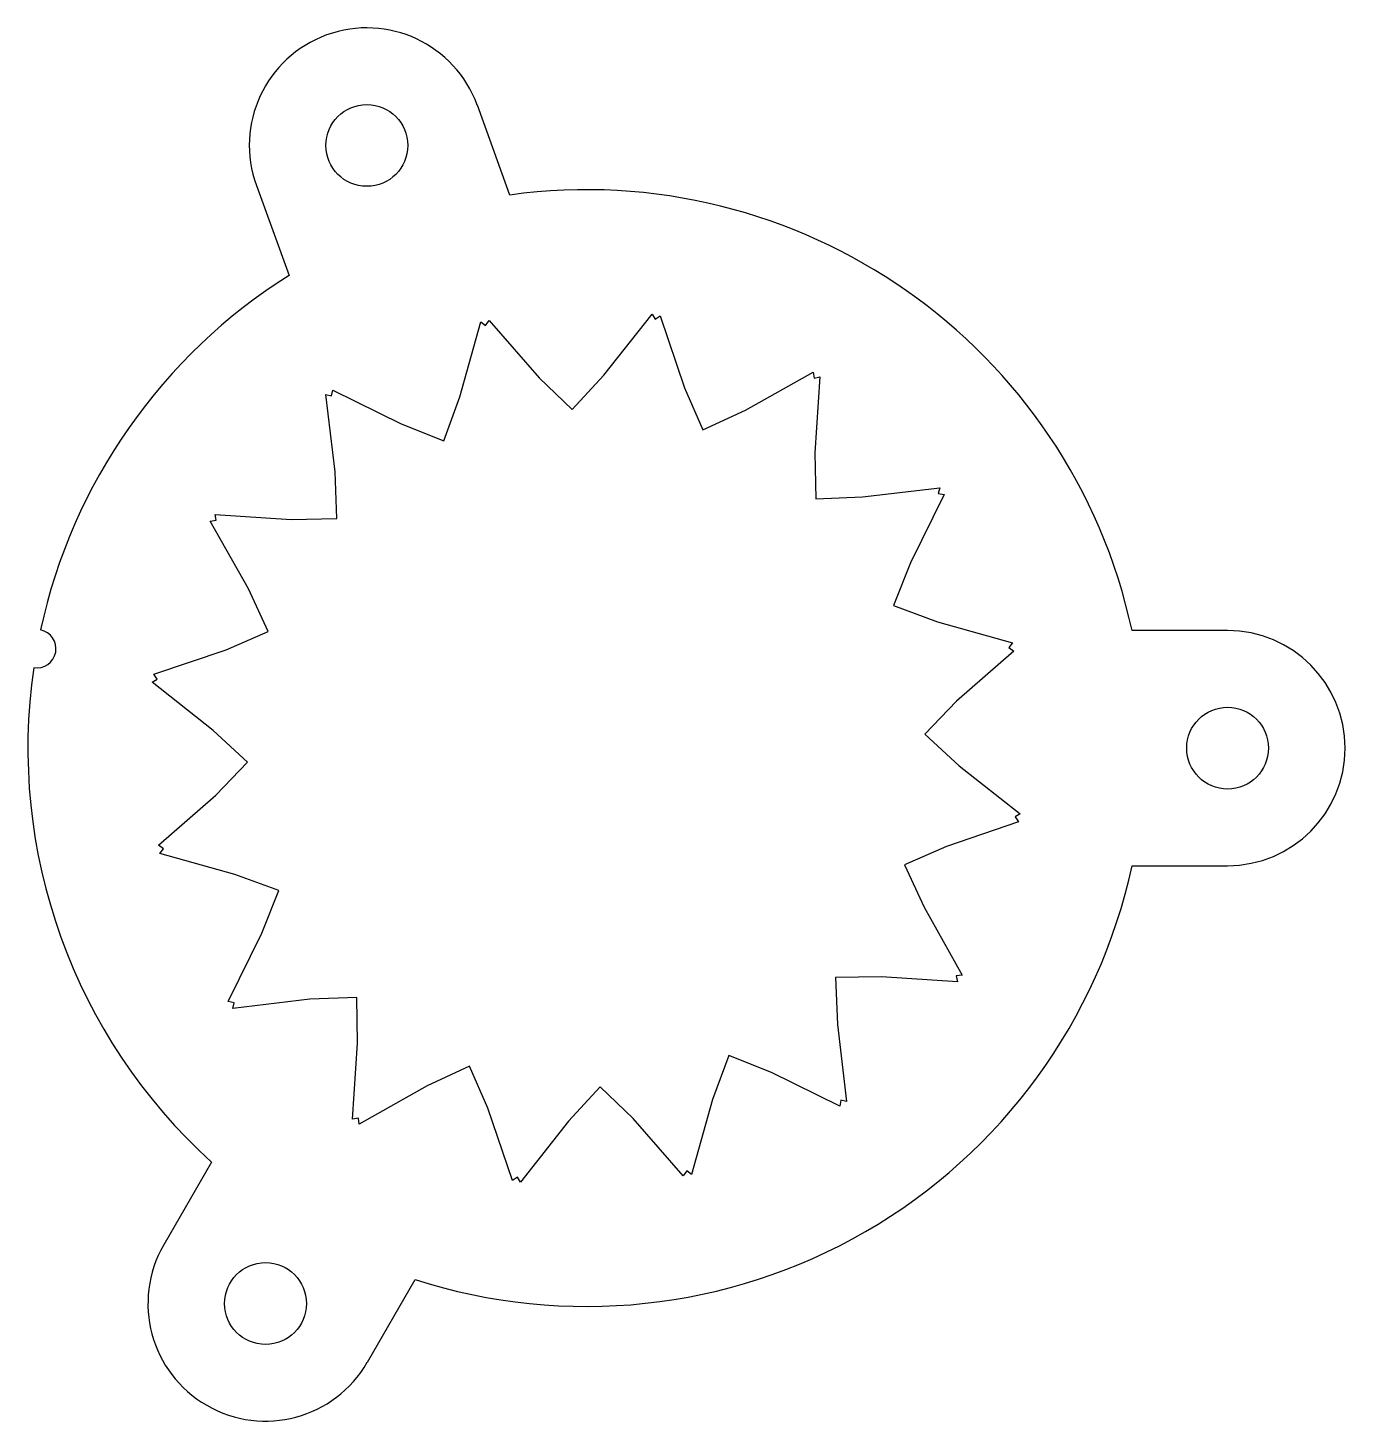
# Model space of a CAD drawing. Header units: millimetres. Extents: x -44 to 59, y -53 to 56.
import ezdxf

# ---------------------------------------------------------------- set-up
doc = ezdxf.new("R2010")
doc.units = ezdxf.units.MM

msp = doc.modelspace()

# ---------------------------------------------------------------- linework, layer by layer
for p, q in [((-5.97, 43.29), (-8.52, 50.32)), ((-25.81, 44.03), (-23.26, 37)), ((1.39, 29.19), (5.15, 33.97)), ((5.15, 33.97), (5.39, 33.58)), ((5.39, 33.58), (5.78, 33.84)), ((5.78, 33.84), (7.7, 28.19)), ((-9.89, 27.5), (-8.24, 33.36)), ((-8.24, 33.36), (-7.87, 33.09)), ((-7.87, 33.09), (-7.6, 33.47)), ((-7.6, 33.47), (-3.68, 28.99)), ((-3.68, 28.99), (-1.09, 26.5)), ((-1.09, 26.5), (1.39, 29.19)), ((12.46, 26.44), (17.76, 29.42)), ((17.76, 29.42), (17.83, 28.96)), ((17.83, 28.96), (18.29, 29.05)), ((18.29, 29.05), (17.9, 23.1)), ((-19.66, 21.62), (-20.38, 27.67)), ((-20.38, 27.67), (-19.94, 27.56)), ((-19.94, 27.56), (-19.84, 28.02)), ((-19.84, 28.02), (-14.49, 25.38)), ((-11.15, 24.06), (-9.89, 27.5)), ((7.7, 28.19), (9.13, 24.9)), ((9.13, 24.9), (12.46, 26.44)), ((-14.49, 25.38), (-11.15, 24.06)), ((17.9, 23.1), (17.96, 19.51)), ((-19.51, 17.96), (-19.66, 21.62)), ((17.96, 19.51), (21.62, 19.66)), ((21.62, 19.66), (27.67, 20.38)), ((28.02, 19.84), (25.38, 14.49)), ((27.67, 20.38), (27.56, 19.94)), ((27.56, 19.94), (28.02, 19.84)), ((-29.42, 17.76), (-28.96, 17.83)), ((-26.44, 12.46), (-29.42, 17.76)), ((-29.05, 18.29), (-23.1, 17.9)), ((-28.96, 17.83), (-29.05, 18.29)), ((-23.1, 17.9), (-19.51, 17.96)), ((25.38, 14.49), (24.06, 11.15)), ((-24.9, 9.13), (-26.44, 12.46)), ((24.06, 11.15), (27.5, 9.89)), ((27.5, 9.89), (33.36, 8.24)), ((-28.19, 7.7), (-24.9, 9.13)), ((50.2, 9.2), (42.72, 9.2)), ((-33.84, 5.78), (-28.19, 7.7)), ((33.36, 8.24), (33.09, 7.87)), ((33.09, 7.87), (33.47, 7.6)), ((33.47, 7.6), (28.99, 3.68)), ((-33.58, 5.39), (-33.84, 5.78)), ((-33.97, 5.15), (-33.58, 5.39)), ((-29.19, 1.39), (-33.97, 5.15)), ((28.99, 3.68), (26.5, 1.09)), ((-26.5, -1.09), (-29.19, 1.39)), ((26.5, 1.09), (29.19, -1.39)), ((-28.99, -3.68), (-26.5, -1.09)), ((29.19, -1.39), (33.97, -5.15)), ((-33.47, -7.6), (-28.99, -3.68)), ((33.97, -5.15), (33.58, -5.39)), ((33.58, -5.39), (33.84, -5.78)), ((33.84, -5.78), (28.19, -7.7)), ((-33.09, -7.87), (-33.47, -7.6)), ((-33.36, -8.24), (-33.09, -7.87)), ((-27.5, -9.89), (-33.36, -8.24)), ((28.19, -7.7), (24.9, -9.13)), ((24.9, -9.13), (26.44, -12.46)), ((42.72, -9.2), (50.2, -9.2)), ((-24.06, -11.15), (-27.5, -9.89)), ((-25.38, -14.49), (-24.06, -11.15)), ((26.44, -12.46), (29.42, -17.76)), ((-28.02, -19.84), (-25.38, -14.49)), ((23.1, -17.9), (19.51, -17.96)), ((19.51, -17.96), (19.66, -21.62)), ((29.05, -18.29), (23.1, -17.9)), ((29.42, -17.76), (28.96, -17.83)), ((28.96, -17.83), (29.05, -18.29)), ((-17.96, -19.51), (-21.62, -19.66)), ((-17.9, -23.1), (-17.96, -19.51)), ((-27.56, -19.94), (-28.02, -19.84)), ((-21.62, -19.66), (-27.67, -20.38)), ((-27.67, -20.38), (-27.56, -19.94)), ((19.66, -21.62), (20.38, -27.67)), ((-18.29, -29.05), (-17.9, -23.1)), ((-9.13, -24.9), (-12.46, -26.44)), ((-7.7, -28.19), (-9.13, -24.9)), ((11.15, -24.06), (9.89, -27.5)), ((14.49, -25.38), (11.15, -24.06)), ((19.84, -28.02), (14.49, -25.38)), ((-12.46, -26.44), (-17.76, -29.42)), ((1.09, -26.5), (-1.39, -29.19)), ((3.68, -28.99), (1.09, -26.5)), ((-5.78, -33.84), (-7.7, -28.19)), ((9.89, -27.5), (8.24, -33.36)), ((19.94, -27.56), (19.84, -28.02)), ((20.38, -27.67), (19.94, -27.56)), ((-17.83, -28.96), (-18.29, -29.05)), ((-17.76, -29.42), (-17.83, -28.96)), ((-1.39, -29.19), (-5.15, -33.97)), ((7.6, -33.47), (3.68, -28.99)), ((-29.33, -32.4), (-33.07, -38.87)), ((-5.39, -33.58), (-5.78, -33.84)), ((-5.15, -33.97), (-5.39, -33.58)), ((7.87, -33.09), (7.6, -33.47)), ((8.24, -33.36), (7.87, -33.09)), ((-17.13, -48.07), (-13.39, -41.6))]:
    msp.add_line(p, q)
for centre in [(-17.17, 47.17), (50.2, 0), (-25.1, -43.47)]:
    msp.add_circle(centre, 3.2)
for centre, radius, start, end in [((-17.17, 47.17), 9.2, 20, 200), ((0, 0), 43.7, 12.1528, 97.8472), ((0, 0), 43.7, 122.1528, 167.7833), ((-43, 7.78), 1.5, 260.7334, 438.7666), ((50.2, 0), 9.2, -90, 90), ((0, 0), 43.7, 171.7167, 227.8472), ((0, 0), 43.7, 252.1528, 347.8472), ((-25.1, -43.47), 9.2, 150, 330)]:
    msp.add_arc(centre, radius, start, end)

doc.saveas('drawing.dxf')
